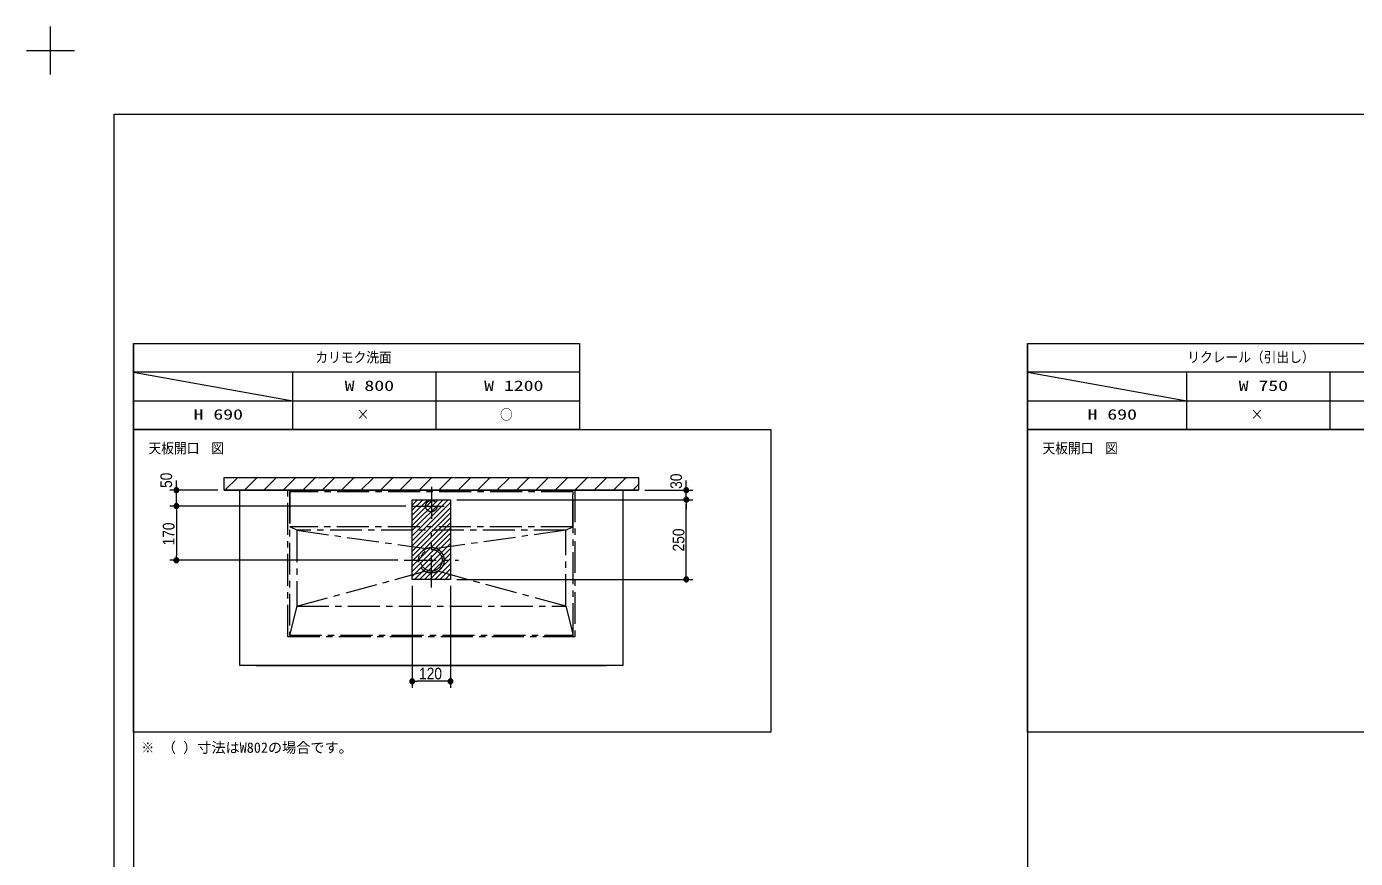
# Model space of a CAD drawing. Units: millimetres, scale not verified. Extents: x -6062 to 6062, y -3045 to 3045.
# Drawn here: x -6062 to -1893, y 434 to 3045 of the extents above; entities that cross this region are included whole.
import ezdxf
from ezdxf.enums import TextEntityAlignment as Align

# ---------------------------------------------------------------- set-up
doc = ezdxf.new("R2010")
doc.units = ezdxf.units.MM
doc.header["$LTSCALE"] = 20
doc.linetypes.add('CHAIN1', pattern=[8, 5, -1, 1, -1])
for name, color, linetype, lineweight in [('0-0_1図面枠', 7, 'Continuous', 9), ('0-1_3一般', 7, 'Continuous', 9), ('0-2_2寸法-2', 7, 'Continuous', 9), ('0-3_0', 7, 'Continuous', 9), ('0-4_2寸法-1', 7, 'Continuous', 9)]:
    doc.layers.add(name, color=color, linetype=linetype, lineweight=lineweight)
doc.styles.add('ＭＳ ゴシック', font='')
doc.styles.add('ＭＳ Ｐゴシック', font='')
doc.styles.get('ＭＳ ゴシック').set_extended_font_data('MS Gothic')
doc.styles.get('ＭＳ Ｐゴシック').set_extended_font_data('MS PGothic')

# ---------------------------------------------------------------- blocks, each defined once
blk = doc.blocks.new('グループ')
at = {"layer": '0-0_1図面枠'}
for p, q in [((-84000, 57900), (-84000, 60900)), ((-85500, 59400), (-82500, 59400))]:
    blk.add_line(p, q, dxfattribs=at)
blk = doc.blocks.new('グループ-2')
at = {"layer": '0-0_1図面枠'}
blk.add_lwpolyline([(-80000, 55400), (80000, 55400), (80000, -55400), (-80000, -55400)], close=True, dxfattribs=at)
blk = doc.blocks.new('図面枠')
at = {"layer": '0-0_1図面枠'}
for name in ['グループ', 'グループ-2']:
    blk.add_blockref(name, (0, 0), dxfattribs=at)
blk = doc.blocks.new('_Dot')
at = {"layer": '0-3_0'}
for p, q in [((-10, 0), (-20, 0)), ((9.78, 2), (-9.78, 2)), ((7.99, 6), (-7.99, 6)), ((9.16, -3.98), (-9.16, -3.98)), ((6, -7.98), (-6, -7.98))]:
    blk.add_line(p, q, dxfattribs=at)
for points in [[(10, 0), (9.92, 1.25), (9.69, 2.49), (9.3, 3.68), (8.76, 4.82), (8.09, 5.88), (7.29, 6.85), (6.37, 7.71), (5.36, 8.44), (4.26, 9.05), (3.09, 9.51), (1.87, 9.82), (0.63, 9.98), (-0.63, 9.98), (-1.87, 9.82), (-3.09, 9.51), (-4.26, 9.05), (-5.36, 8.44), (-6.37, 7.71), (-7.29, 6.85), (-8.09, 5.88), (-8.76, 4.82), (-9.3, 3.68), (-9.69, 2.49), (-9.92, 1.25), (-10, 0), (0, 0)], [(-10, 0), (-9.92, -1.25), (-9.69, -2.49), (-9.3, -3.68), (-8.76, -4.82), (-8.09, -5.88), (-7.29, -6.85), (-6.37, -7.71), (-5.36, -8.44), (-4.26, -9.05), (-3.09, -9.51), (-1.87, -9.82), (-0.63, -9.98), (0.63, -9.98), (1.87, -9.82), (3.09, -9.51), (4.26, -9.05), (5.36, -8.44), (6.37, -7.71), (7.29, -6.85), (8.09, -5.88), (8.76, -4.82), (9.3, -3.68), (9.69, -2.49), (9.92, -1.25), (10, 0), (0, 0)]]:
    blk.add_lwpolyline(points, close=True, dxfattribs=at)
blk = doc.blocks.new('グループ-14')
at = {"layer": '0-0_1図面枠'}
for p, q in [((-78800, 41000), (-78800, -48600)), ((-22700, 41000), (-22700, -48600)), ((-50800, 39200), (-78800, 39200)), ((-78800, 39200), (-68800, 37400)), ((-68800, 35600), (-68800, 39200)), ((-59800, 35600), (-59800, 39200)), ((5300, 39200), (-22700, 39200)), ((-22700, 39200), (-12700, 37400)), ((-12700, 35600), (-12700, 39200)), ((-3700, 35600), (-3700, 39200)), ((-78800, 37400), (-50800, 37400)), ((-22700, 37400), (5300, 37400))]:
    blk.add_line(p, q, dxfattribs=at)
for points in [[(-78800, 41000), (-50800, 41000), (-50800, 35600), (-78800, 35600)], [(-22700, 41000), (5300, 41000), (5300, 35600), (-22700, 35600)], [(-78800, 35600), (-38800, 35600), (-38800, 16600), (-78800, 16600)], [(-22700, 35600), (5300, 35600), (5300, 16600), (-22700, 16600)]]:
    blk.add_lwpolyline(points, close=True, dxfattribs=at)

msp = doc.modelspace()

# ---------------------------------------------------------------- linework, layer by layer
at = {"layer": '0-1_3一般'}
for p, q in [((-5440.06, 1590), (-5400.06, 1630)), ((-5379.1, 1590), (-5339.1, 1630)), ((-5318.14, 1590), (-5278.14, 1630)), ((-5257.18, 1590), (-5217.18, 1630)), ((-5196.22, 1590), (-5156.22, 1630)), ((-5135.26, 1590), (-5095.26, 1630)), ((-5074.3, 1590), (-5034.3, 1630)), ((-5013.34, 1590), (-4973.34, 1630)), ((-4952.38, 1590), (-4912.38, 1630)), ((-4891.42, 1590), (-4851.42, 1630)), ((-4830.46, 1590), (-4790.46, 1630)), ((-4769.5, 1590), (-4729.5, 1630)), ((-4708.54, 1590), (-4668.54, 1630)), ((-4647.58, 1590), (-4607.58, 1630)), ((-4586.62, 1590), (-4546.62, 1630)), ((-4525.66, 1590), (-4485.66, 1630)), ((-4464.7, 1590), (-4424.7, 1630)), ((-4403.74, 1590), (-4363.74, 1630)), ((-4342.78, 1590), (-4302.78, 1630)), ((-4281.82, 1590), (-4241.82, 1630)), ((-4220.86, 1590), (-4180.86, 1630)), ((-5442.5, 1590), (-4142.5, 1590)), ((-4159.9, 1590), (-4142.5, 1607.4)), ((-4852.5, 1559), (-4851.5, 1560)), ((-4852.5, 1543), (-4835.5, 1560)), ((-4852.5, 1527), (-4819.5, 1560)), ((-4852.5, 1511), (-4803.5, 1560)), ((-4852.5, 1495), (-4787.5, 1560)), ((-4852.5, 1479), (-4771.5, 1560)), ((-4852.5, 1463), (-4755.5, 1560)), ((-4852.5, 1447), (-4739.5, 1560)), ((-4852.5, 1431), (-4732.5, 1551)), ((-4852.5, 1415), (-4732.5, 1535)), ((-4852.5, 1399), (-4732.5, 1519)), ((-4852.5, 1383), (-4732.5, 1503)), ((-4852.5, 1367), (-4732.5, 1487)), ((-4852.5, 1351), (-4732.5, 1471)), ((-4852.5, 1335), (-4732.5, 1455)), ((-4852.5, 1319), (-4732.5, 1439)), ((-4845.5, 1310), (-4732.5, 1423)), ((-4829.5, 1310), (-4732.5, 1407)), ((-4813.5, 1310), (-4732.5, 1391)), ((-4797.5, 1310), (-4732.5, 1375)), ((-4781.5, 1310), (-4732.5, 1359)), ((-4765.5, 1310), (-4732.5, 1343)), ((-4749.5, 1310), (-4732.5, 1327)), ((-4733.5, 1310), (-4732.5, 1311)), ((-5342.5, 1040), (-4242.5, 1040))]:
    msp.add_line(p, q, dxfattribs=at)
at = {"layer": '0-1_3一般', "linetype": 'CHAIN1'}
for p, q in [((-4347.5, 1585), (-5237.5, 1585)), ((-5237.5, 1585), (-5237.5, 1135)), ((-5236.09, 1585), (-5236.09, 1475)), ((-4792.5, 1600), (-4792.5, 1480)), ((-4348.91, 1475), (-4348.91, 1585)), ((-4347.5, 1135), (-4347.5, 1585)), ((-4852.5, 1540), (-4732.5, 1540)), ((-4348.91, 1475), (-5236.09, 1475)), ((-5214.58, 1464.33), (-5236.09, 1475)), ((-5214.58, 1464.33), (-4808.63, 1406.61)), ((-4370.42, 1464.33), (-5214.58, 1464.33)), ((-5214.58, 1464.33), (-5214.58, 1226.03)), ((-4370.42, 1464.33), (-4776.37, 1406.61)), ((-4370.42, 1464.33), (-4348.91, 1475)), ((-4370.42, 1226.03), (-4370.42, 1464.33)), ((-4792.5, 1285), (-4792.5, 1455)), ((-5214.58, 1226.03), (-4812.6, 1335.42)), ((-4877.5, 1370), (-4707.5, 1370)), ((-4370.42, 1226.03), (-4772.4, 1335.42)), ((-5214.58, 1226.03), (-5237.5, 1135)), ((-5214.58, 1226.03), (-4370.42, 1226.03)), ((-4370.42, 1226.03), (-4347.5, 1135)), ((-5237.5, 1135), (-4347.5, 1135))]:
    msp.add_line(p, q, dxfattribs=at)
at = {"layer": '0-1_3一般'}
for points in [[(-5442.5, 1630), (-4142.5, 1630), (-4142.5, 1590), (-5442.5, 1590)], [(-5393.5, 1590), (-4191.5, 1590), (-4191.5, 1040), (-5393.5, 1040)], [(-4852.5, 1560), (-4732.5, 1560), (-4732.5, 1310), (-4852.5, 1310)], [(-4852.5, 1560), (-4732.5, 1560), (-4732.5, 1310), (-4852.5, 1310)]]:
    msp.add_lwpolyline(points, close=True, dxfattribs=at)
at = {"layer": '0-1_3一般', "linetype": 'CHAIN1'}
msp.add_lwpolyline([(-5242.5, 1590), (-4342.5, 1590), (-4342.5, 1130), (-5242.5, 1130)], close=True, dxfattribs=at)
for centre, radius in [((-4792.5, 1540), 18), ((-4792.5, 1540), 18), ((-4792.5, 1370), 40), ((-4792.5, 1370), 34)]:
    msp.add_circle(centre, radius, dxfattribs=at)
at = {"layer": '0-2_2寸法-2'}
for p, q in [((-5462.5, 1590), (-5612.5, 1590)), ((-5592.5, 1605.01), (-5592.5, 1620.01)), ((-5592.5, 1540), (-5592.5, 1590)), ((-4122.5, 1590), (-3972.5, 1590)), ((-3992.5, 1605.01), (-3992.5, 1620.01)), ((-3992.5, 1560), (-3992.5, 1590)), ((-4712.5, 1560), (-3972.5, 1560)), ((-3992.5, 1544.99), (-3992.5, 1529.99)), ((-4872.5, 1540), (-5612.5, 1540)), ((-5592.5, 1524.99), (-5592.5, 1509.99))]:
    msp.add_line(p, q, dxfattribs=at)
at = {"layer": '0-4_2寸法-1'}
for p, q in [((-4712.5, 1560), (-3972.5, 1560)), ((-3992.5, 1325.01), (-3992.5, 1544.99)), ((-4872.5, 1540), (-5612.5, 1540)), ((-5592.5, 1524.99), (-5592.5, 1385.01)), ((-4897.5, 1370), (-5612.5, 1370)), ((-4712.5, 1310), (-3972.5, 1310)), ((-4852.5, 1290), (-4852.5, 970)), ((-4732.5, 1290), (-4732.5, 970)), ((-4747.51, 990), (-4837.49, 990))]:
    msp.add_line(p, q, dxfattribs=at)

# ---------------------------------------------------------------- block references
at = {"layer": '0-0_1図面枠', "xscale": 0.05, "yscale": 0.05}
for name in ['図面枠', 'グループ-14']:
    msp.add_blockref(name, (-1787.5, 0), dxfattribs=at)
at = {"layer": '0-2_2寸法-2', "xscale": 0.7503418, "yscale": 0.7503418}
for p, rotation in [((-5592.5, 1590), 270), ((-3992.5, 1590), 270), ((-5592.5, 1540), 90), ((-3992.5, 1560), 90)]:
    msp.add_blockref('_Dot', p, dxfattribs=dict(at, rotation=rotation))
at = {"layer": '0-4_2寸法-1', "xscale": 0.7503418, "yscale": 0.7503418}
for p, rotation in [((-5592.5, 1540), 90), ((-3992.5, 1560), 90), ((-5592.5, 1370), 270), ((-3992.5, 1310), 270), ((-4852.5, 990), 180)]:
    msp.add_blockref('_Dot', p, dxfattribs=dict(at, rotation=rotation))
msp.add_blockref('_Dot', (-4732.5, 990), dxfattribs=at)

# ---------------------------------------------------------------- texts
at = {"layer": '0-0_1図面枠', "style": 'ＭＳ ゴシック'}
for s, width, p in [('カリモク洗面', 0.9, (-5156.39, 1980.86)), ('リクレール（引出し）', 0.9, (-2420.67, 1981.44)), ('W 800', 1.4, (-5064.45, 1891.74)), ('W 1200', 1.4, (-4626.75, 1891.74)), ('W 750', 1.4, (-2259.45, 1891.74)), ('H 690', 1.4, (-5538.49, 1801.74)), ('×', 0.9, (-5026.99, 1801.83)), ('○', 0.9, (-4577.09, 1801.25)), ('H 690', 1.4, (-2733.49, 1801.74)), ('×', 0.9, (-2221.99, 1801.83)), ('天板開口', 0.9, (-5680, 1695.64)), ('図', 0.9, (-5483.27, 1695.64)), ('天板開口', 0.9, (-2875, 1695.64)), ('図', 0.9, (-2678.27, 1695.64)), ('※', 0.9, (-5702.1, 756.01))]:
    msp.add_text(s, height=32.55, dxfattribs=dict(at, width=width)).set_placement(p, align=Align.BOTTOM_LEFT)
msp.add_text('（ ）寸法はW802の場合です。', height=32.55, dxfattribs=at).set_placement((-5637.93, 756.01), align=Align.BOTTOM_LEFT)
at = {"layer": '0-2_2寸法-2', "style": 'ＭＳ Ｐゴシック', "width": 0.9}
for s, p in [('50', (-5594.98, 1596.87)), ('30', (-3994.98, 1594.13))]:
    msp.add_text(s, height=36.66, rotation=90, dxfattribs=at).set_placement(p, align=Align.BOTTOM_LEFT)
at = {"layer": '0-4_2寸法-1', "style": 'ＭＳ Ｐゴシック', "width": 0.9}
for s, p in [('170', (-5587.54, 1416.39)), ('250', (-3987.54, 1397.72))]:
    msp.add_text(s, height=36.66, rotation=90, dxfattribs=at).set_placement(p, align=Align.BOTTOM_LEFT)
msp.add_text('120', height=36.66, dxfattribs=at).set_placement((-4831.11, 985.04), align=Align.BOTTOM_LEFT)

doc.saveas('drawing.dxf')
